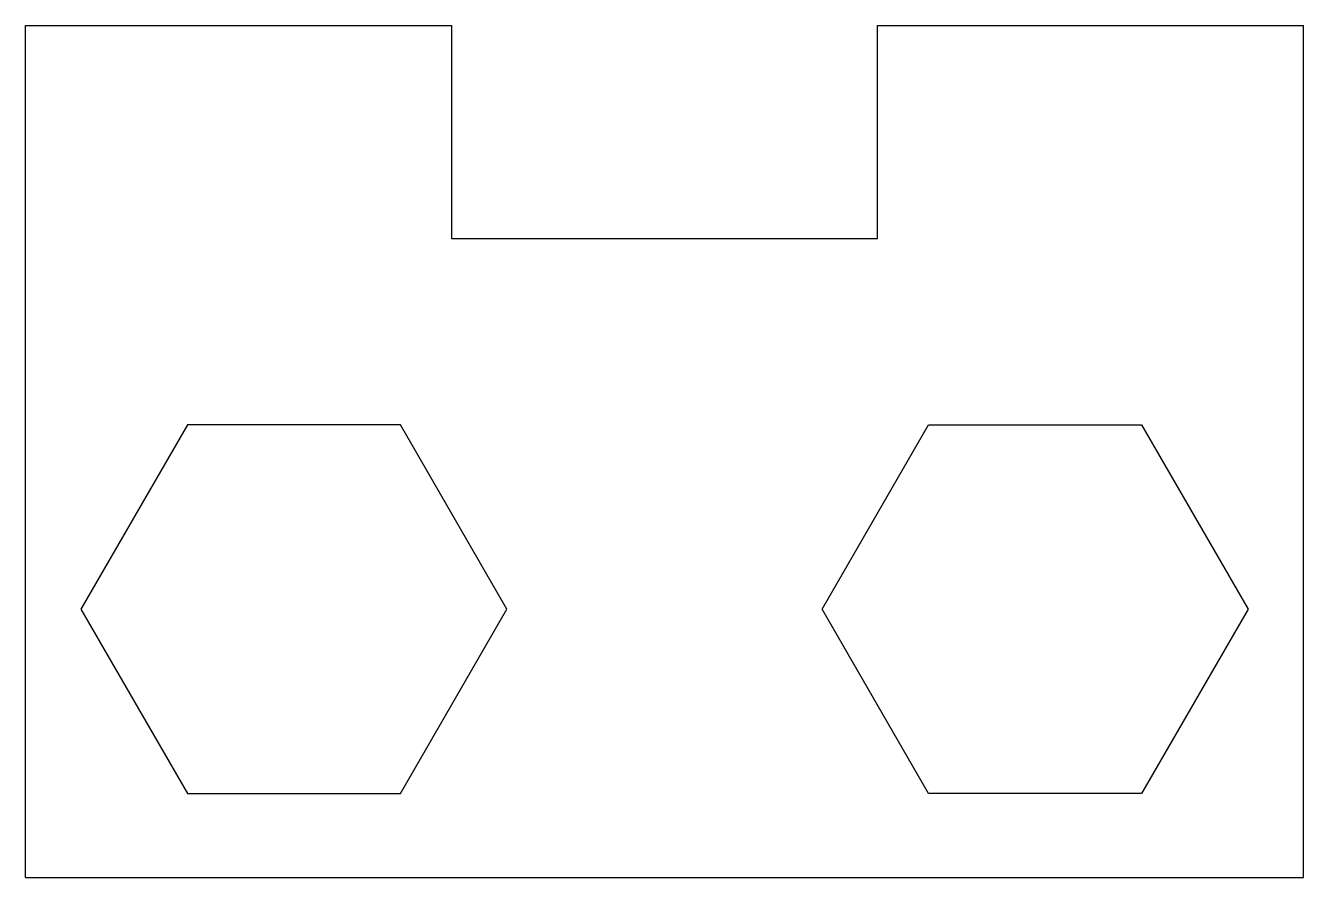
# Model space of a CAD drawing. Extents: x -0.95 to 0.95, y -0.64 to 0.64.
import ezdxf

# ---------------------------------------------------------------- set-up
doc = ezdxf.new("R2010")
doc.units = 0
doc.layers.get('0').update_dxf_attribs({"linetype": 'CONTINUOUS'})

msp = doc.modelspace()

# ---------------------------------------------------------------- linework, layer by layer
at = {"color": 7, "linetype": 'CONTINUOUS'}
for p, q in [((-0.9525, -0.635), (-0.9525, 0.635)), ((-0.9525, 0.635), (-0.3175, 0.635)), ((-0.3175, 0.635), (-0.3175, 0.3175)), ((0.3175, 0.3175), (0.3175, 0.635)), ((0.3175, 0.635), (0.9525, 0.635)), ((0.9525, -0.635), (0.9525, 0.635)), ((-0.3175, 0.3175), (0.3175, 0.3175)), ((-0.7113, 0.04), (-0.87, -0.235)), ((-0.3937, 0.04), (-0.7113, 0.04)), ((-0.235, -0.235), (-0.3937, 0.04)), ((0.235, -0.235), (0.3937, 0.04)), ((0.3937, 0.04), (0.7113, 0.04)), ((0.7113, 0.04), (0.87, -0.235)), ((-0.87, -0.235), (-0.7113, -0.51)), ((-0.3937, -0.51), (-0.235, -0.235)), ((0.3937, -0.51), (0.235, -0.235)), ((0.87, -0.235), (0.7113, -0.51)), ((-0.7113, -0.51), (-0.3937, -0.51)), ((0.7113, -0.51), (0.3937, -0.51)), ((-0.9525, -0.635), (0.9525, -0.635))]:
    msp.add_line(p, q, dxfattribs=at)

doc.saveas('drawing.dxf')
